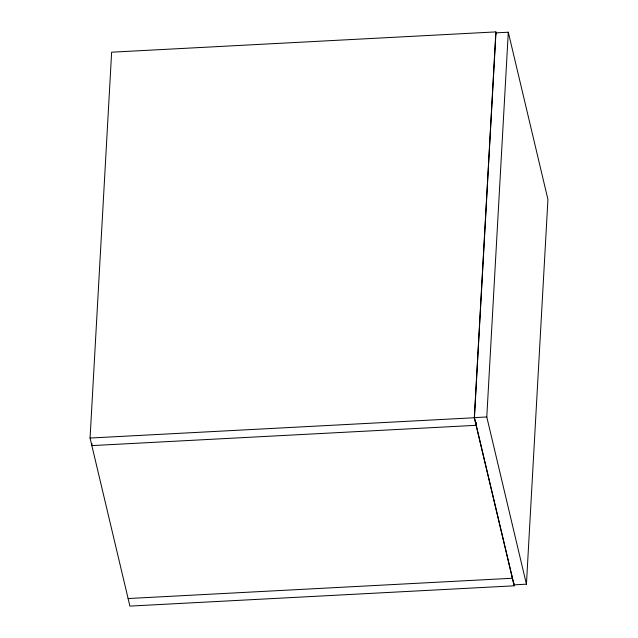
<?xml version="1.0" encoding="UTF-8"?>
<svg xmlns="http://www.w3.org/2000/svg" width="638" height="638" viewBox="0 0 638 638"><rect width="100%" height="100%" fill="white"/><g stroke="black" fill="none" stroke-linecap="round" stroke-linejoin="round"><path stroke-width="0.96" d="M514.26 583.818L514.148 585.812L129.905 606.1L90.062 438.043L111.634 52.188L495.878 31.9L496.324 33.79M91.968 443.617L91.856 445.603L476.1 425.315L476.267 422.332M514.148 585.812L474.305 417.754L495.878 31.9M474.433 417.627L495.949 32.873L508.295 32.219L547.938 199.439L526.43 584.185L514.076 584.839L474.433 417.627L486.786 416.973L526.43 584.185M486.786 416.973L508.295 32.219M512.466 576.258L512.354 578.251L128.11 598.54M90.062 438.043L474.305 417.754"/></g></svg>
